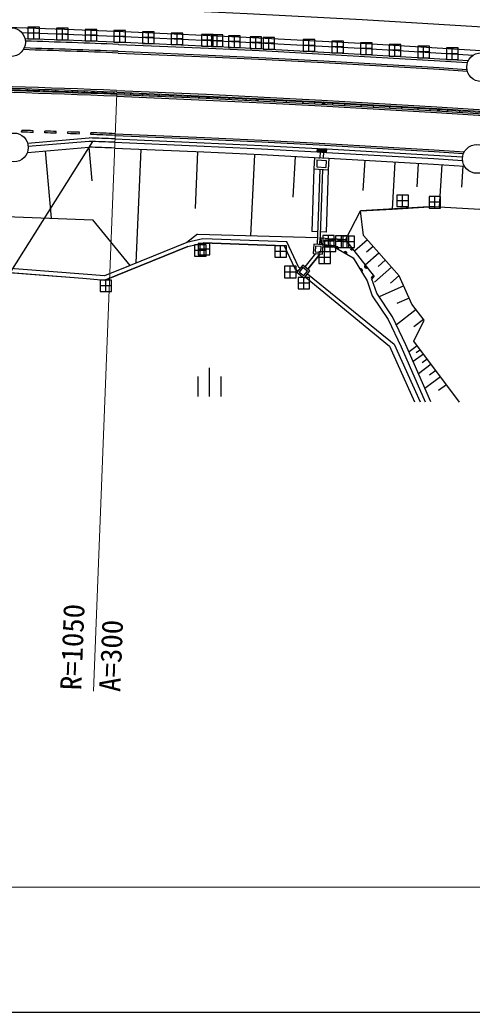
# Model space of a CAD drawing. Units: millimetres, scale not verified. Extents: x 40000 to 680000, y 20000 to 380000.
# Drawn here: x 97062 to 136253, y 205000 to 291036 of the extents above; entities that cross this region are included whole.
import ezdxf
from ezdxf.enums import TextEntityAlignment as Align

# ---------------------------------------------------------------- set-up
doc = ezdxf.new("R2010")
doc.units = ezdxf.units.MM
doc.header["$LTSCALE"] = 1000
doc.linetypes.add('CHAIN', pattern=[18.5, 12, -1.5, 3.5, -1.5])
for name, color, linetype, lineweight in [('M-BGD', 7, 'Continuous', 25), ('M-BMK', 2, 'CHAIN', 13), ('M-BMK-OTRS', 5, 'Continuous', 25), ('M-BMK-ROW', 30, 'Continuous', 25), ('M-STR-HTXT', 7, 'Continuous', 13), ('M-STR-STRC', 7, 'Continuous', 25), ('M-TTL-BAND', 7, 'Continuous', 25)]:
    doc.layers.add(name, color=color, linetype=linetype, lineweight=lineweight)
doc.styles.add('@ＭＳ ゴシック', font='')
doc.styles.get('@ＭＳ ゴシック').set_extended_font_data('@MS Gothic')

msp = doc.modelspace()

# ---------------------------------------------------------------- linework, layer by layer
at = {"layer": 'M-BGD'}
for p, q in [((97734, 280347), (103057, 280802)), ((103058, 280501), (97789, 280051)), ((97716, 279547), (103039, 280002)), ((99261, 279679), (99762, 273827)), ((103039, 280002), (103289, 277076)), ((107535, 279820), (107115, 269969)), ((122838, 279593), (122855, 279893)), ((122888, 279590), (122905, 279890)), ((122905, 279890), (123654, 279846)), ((122986, 279598), (123002, 279871)), ((122991, 279688), (123491, 279659)), ((123496, 279752), (122997, 279781)), ((123002, 279871), (123501, 279842)), ((123085, 279866), (123069, 279593)), ((123168, 279861), (123153, 279589)), ((123252, 279856), (123236, 279584)), ((123335, 279851), (123319, 279579)), ((123418, 279847), (123402, 279574)), ((123501, 279842), (123485, 279569)), ((123604, 279849), (123587, 279550)), ((123637, 279547), (123654, 279846)), ((112461, 279610), (112250, 274684)), ((117385, 279375), (117045, 272321)), ((120911, 279193), (120727, 275667)), ((122596, 279105), (122540, 278106)), ((122596, 279105), (123834, 279035)), ((122808, 278892), (122787, 278293)), ((122808, 278892), (123607, 278847)), ((122838, 279593), (123637, 279547)), ((122946, 279086), (123057, 279080)), ((123485, 279569), (122986, 279598)), ((123085, 279579), (123057, 279079)), ((123385, 279562), (123357, 279062)), ((123607, 278847), (123585, 278248)), ((123834, 279035), (123778, 278036)), ((126943, 278855), (126792, 276246)), ((122540, 278106), (122362, 272671)), ((122540, 278106), (123778, 278036)), ((122787, 278293), (123585, 278248)), ((123059, 278077), (122822, 271562)), ((123299, 278063), (123061, 271545)), ((123778, 278036), (123601, 272637)), ((129552, 278704), (129316, 274635)), ((131586, 278586), (131469, 276552)), ((133620, 278464), (133386, 274817)), ((135444, 278346), (135326, 276523)), ((132998, 274840), (126576, 274483)), ((126841, 272337), (126576, 274483)), ((93361, 274070), (103373, 273690)), ((106622, 269739), (103373, 273690)), ((112444, 272451), (111516, 271717)), ((112922, 272060), (111516, 271717)), ((112444, 272451), (122844, 272158)), ((120201, 271783), (112922, 272060)), ((122862, 272657), (122362, 272671)), ((123083, 272151), (123176, 272148)), ((123601, 272637), (123102, 272651)), ((123176, 272148), (124191, 272036)), ((123214, 271533), (123176, 272148)), ((125276, 271954), (124191, 272036)), ((125276, 271954), (127763, 268780)), ((127172, 271962), (126048, 270969)), ((129931, 268838), (126841, 272337)), ((111624, 271383), (104435, 268478)), ((111516, 271717), (106622, 269739)), ((111624, 271383), (112958, 271708)), ((119976, 271441), (112958, 271708)), ((119976, 271441), (120901, 269484)), ((121217, 269634), (120201, 271783)), ((124093, 271469), (123214, 271533)), ((124093, 271469), (125944, 270395)), ((127676, 271391), (127105, 270887)), ((122683, 270770), (121753, 269623)), ((123083, 270741), (122010, 269415)), ((125944, 270395), (127144, 268399)), ((128180, 270820), (126989, 269768)), ((128723, 270205), (128108, 269662)), ((91146, 269511), (102519, 268646)), ((102548, 268995), (91172, 269860)), ((106622, 269739), (104382, 268834)), ((120901, 269484), (121163, 269268)), ((121217, 269634), (121364, 269515)), ((129267, 269590), (127799, 268294)), ((102519, 268646), (104435, 268478)), ((104382, 268834), (102548, 268995)), ((121781, 268760), (129090, 262741)), ((121985, 269012), (129501, 262925)), ((127569, 268546), (127763, 268780)), ((127991, 267324), (127569, 268546)), ((129915, 268856), (129181, 268208)), ((131024, 266395), (129931, 268838)), ((127144, 268399), (127585, 267121)), ((130321, 267966), (128198, 267016)), ((127585, 267121), (128972, 265056)), ((129364, 265280), (127991, 267324)), ((130796, 266905), (129734, 266429)), ((131393, 265915), (129686, 264604)), ((132108, 264985), (131024, 266395)), ((128972, 265056), (130106, 262675)), ((130516, 262861), (129364, 265280)), ((132049, 265062), (131195, 264406)), ((131202, 263180), (132108, 264985)), ((129090, 262741), (131255, 257918)), ((129501, 262925), (131750, 257912)), ((130106, 262675), (132168, 257907)), ((132660, 257902), (130516, 262861)), ((131501, 262779), (130783, 262245)), ((135153, 257874), (131202, 263180)), ((131768, 262420), (131409, 262153)), ((132036, 262061), (131148, 261400)), ((132366, 261617), (131922, 261287)), ((113502, 258377), (113502, 260877)), ((132697, 261173), (131599, 260356)), ((112502, 258377), (112502, 260127)), ((114502, 258377), (114502, 260127)), ((133514, 260076), (132157, 259066)), ((133105, 260624), (132556, 260216)), ((134019, 259397), (133340, 258893))]:
    msp.add_line(p, q, dxfattribs=at)
for points in [[(86234, 292745), (86903, 292729), (91884, 292596), (96861, 292440), (101838, 292261), (106810, 292061), (116770, 291600), (126724, 291066), (136679, 290467), (146634, 289812), (156590, 289109), (166547, 288367), (176505, 287595), (186466, 286801), (201338, 285594)], [(86187, 290685), (86851, 290669), (91826, 290537), (96794, 290381), (101759, 290203), (106721, 290003), (116668, 289543), (126608, 289010), (136551, 288410), (146495, 287756), (156439, 287055), (166392, 286314), (175970, 285571)], [(97236, 289925), (101743, 289763), (106702, 289563), (116645, 289103), (126582, 288570), (136365, 287981)], [(105637, 288909), (113405, 288578), (118420, 288336), (123433, 288073), (133442, 287494), (135861, 287338)], [(105289, 280717), (113033, 280386), (118007, 280146), (122905, 279889)], [(105256, 279917), (113000, 279587), (117973, 279347), (122599, 279104)], [(105275, 280417), (113019, 280086), (117993, 279846), (122838, 279593)], [(123654, 279846), (132937, 279309), (135431, 279149)], [(123637, 279547), (132923, 279009), (135427, 278848)], [(123834, 279035), (132904, 278510), (135598, 278336)]]:
    msp.add_lwpolyline(points, dxfattribs=at)
for points in [[(122484, 270785), (123282, 270726), (123341, 271524), (122543, 271583)], [(122645, 270924), (123143, 270887), (123180, 271386), (122681, 271422)], [(121067, 269149), (121689, 268645), (122192, 269267), (121570, 269771)], [(121278, 269171), (121666, 268856), (121981, 269245), (121593, 269560)]]:
    msp.add_lwpolyline(points, close=True, dxfattribs=at)
for centre in [(103411, 284741), (113392, 284323), (123385, 283819), (133357, 283240)]:
    msp.add_circle(centre, 100, dxfattribs=at)
for centre, radius, start, end in [((64436, -764532), 1054247, 87.76106, 88.20061), ((64678, -757743), 1039253, 87.76051, 87.88367), ((64187, -771179), 1052399, 87.76166, 87.88328), ((64164, -771670), 1052389, 87.7614, 87.88302), ((124733, 271995), 150, 175.69079, 355.68672), ((124733, 271995), 75, 175.68799, 355.68749), ((124528, 271217), 150, 329.88578, 149.88578), ((124528, 271217), 75, 329.89417, 149.88232), ((125838, 271237), 150, 128.08254, 308.0885), ((125838, 271237), 75, 128.07985, 308.09119), ((125256, 270794), 150, 329.88115, 149.88968), ((125256, 270794), 75, 329.90436, 149.87401), ((126604, 269297), 150, 300.99626, 120.993), ((126604, 269297), 75, 300.97724, 120.997), ((127072, 269662), 150, 128.09074, 308.08269), ((127072, 269662), 75, 128.07239, 308.0891), ((127666, 268663), 150, 50.36801, 230.36236), ((127666, 268663), 75, 50.36806, 230.35787)]:
    msp.add_arc(centre, radius, start, end, dxfattribs=at)
at = {"layer": 'M-BMK'}
msp.add_lwpolyline([(105456, 284661), (113212, 284330), (118206, 284088), (123200, 283827), (133183, 283249), (143162, 282607), (153138, 281911), (163111, 281174), (173081, 280405), (190976, 278983)], dxfattribs=at)
msp.add_arc((64430, -764537), 1050000, 87.76075, 89.70482, dxfattribs=at)
at = {"layer": 'M-BMK-OTRS'}
for points in [[(97504, 289415), (101709, 289264), (106668, 289065), (116611, 288604), (126548, 288071), (135933, 287506)], [(91146, 269511), (102519, 268646), (104435, 268478), (111624, 271383), (112958, 271708), (119976, 271441), (120901, 269484), (121163, 269268), (121067, 269149), (121689, 268645), (121781, 268760), (122192, 269267), (122010, 269415), (123083, 270741), (123282, 270726), (123341, 271524), (123061, 271545), (123083, 272151), (123176, 272148), (124192, 272036), (125276, 271954), (126576, 274483), (129316, 274635), (132998, 274840), (133386, 274817), (137930, 274556)]]:
    msp.add_lwpolyline(points, dxfattribs=at)
at = {"layer": 'M-BMK-ROW'}
for p, q in [((98766, 290390), (97766, 290390)), ((97766, 290390), (97766, 289390)), ((98266, 289390), (98266, 290390)), ((98766, 289390), (98766, 290390)), ((101249, 290300), (100249, 290300)), ((100249, 290300), (100249, 289300)), ((100749, 289300), (100749, 290300)), ((101249, 289300), (101249, 290300)), ((103732, 290205), (102732, 290205)), ((102732, 290205), (102732, 289205)), ((103232, 289205), (103232, 290205)), ((103732, 289205), (103732, 290205)), ((106216, 290105), (105216, 290105)), ((105216, 290105), (105216, 289105)), ((105716, 289105), (105716, 290105)), ((106216, 289105), (106216, 290105)), ((108699, 289999), (107699, 289999)), ((107699, 289999), (107699, 288999)), ((108199, 288999), (108199, 289999)), ((108699, 288999), (108699, 289999)), ((98766, 289890), (97766, 289890)), ((97766, 289390), (98766, 289390)), ((101249, 289800), (100249, 289800)), ((100249, 289300), (101249, 289300)), ((103732, 289705), (102732, 289705)), ((102732, 289205), (103732, 289205)), ((106216, 289605), (105216, 289605)), ((105216, 289105), (106216, 289105)), ((108699, 289499), (107699, 289499)), ((111182, 289888), (110182, 289888)), ((110182, 289888), (110182, 288888)), ((111182, 289388), (110182, 289388)), ((110682, 288888), (110682, 289888)), ((111182, 288888), (111182, 289888)), ((113807, 289767), (112807, 289767)), ((112807, 289767), (112807, 288767)), ((113807, 289267), (112807, 289267)), ((113307, 288767), (113307, 289767)), ((114654, 289725), (113654, 289725)), ((113654, 289725), (113654, 288725)), ((114654, 289225), (113654, 289225)), ((113807, 288767), (113807, 289767)), ((114154, 288725), (114154, 289725)), ((114654, 288725), (114654, 289725)), ((116150, 289652), (115150, 289652)), ((115150, 289652), (115150, 288652)), ((116150, 289152), (115150, 289152)), ((115650, 288652), (115650, 289652)), ((116150, 288652), (116150, 289652)), ((118004, 289559), (117004, 289559)), ((117004, 289559), (117004, 288559)), ((117504, 288559), (117504, 289559)), ((118004, 288559), (118004, 289559)), ((119135, 289501), (118135, 289501)), ((118135, 289501), (118135, 288501)), ((118635, 288501), (118635, 289501)), ((119135, 288501), (119135, 289501)), ((122609, 289318), (121609, 289318)), ((121609, 289318), (121609, 288318)), ((122109, 288318), (122109, 289318)), ((122609, 288318), (122609, 289318)), ((125093, 289182), (124093, 289182)), ((124093, 289182), (124093, 288182)), ((124593, 288182), (124593, 289182)), ((125093, 288182), (125093, 289182)), ((107699, 288999), (108699, 288999)), ((110182, 288888), (111182, 288888)), ((112807, 288767), (113807, 288767)), ((113654, 288725), (114654, 288725)), ((115150, 288652), (116150, 288652)), ((118004, 289059), (117004, 289059)), ((117004, 288559), (118004, 288559)), ((119135, 289001), (118135, 289001)), ((118135, 288501), (119135, 288501)), ((122609, 288818), (121609, 288818)), ((121609, 288318), (122609, 288318)), ((125093, 288682), (124093, 288682)), ((127578, 289042), (126578, 289042)), ((126578, 289042), (126578, 288042)), ((127578, 288542), (126578, 288542)), ((127078, 288042), (127078, 289042)), ((127578, 288042), (127578, 289042)), ((130063, 288897), (129063, 288897)), ((129063, 288897), (129063, 287897)), ((130063, 288397), (129063, 288397)), ((129563, 287897), (129563, 288897)), ((130063, 287897), (130063, 288897)), ((132548, 288749), (131548, 288749)), ((131548, 288749), (131548, 287749)), ((132548, 288249), (131548, 288249)), ((132048, 287749), (132048, 288749)), ((132548, 287749), (132548, 288749)), ((135033, 288596), (134033, 288596)), ((134033, 288596), (134033, 287596)), ((134533, 287596), (134533, 288596)), ((135033, 287596), (135033, 288596)), ((124093, 288182), (125093, 288182)), ((126578, 288042), (127578, 288042)), ((129063, 287897), (130063, 287897)), ((131548, 287749), (132548, 287749)), ((135033, 288096), (134033, 288096)), ((134033, 287596), (135033, 287596)), ((130726, 275841), (129726, 275841)), ((129726, 275841), (129726, 274841)), ((130726, 275341), (129726, 275341)), ((130226, 274841), (130226, 275841)), ((130726, 274841), (130726, 275841)), ((133518, 275722), (132518, 275722)), ((132518, 275722), (132518, 274722)), ((133018, 274722), (133018, 275722)), ((133518, 274722), (133518, 275722)), ((129726, 274841), (130726, 274841)), ((133518, 275222), (132518, 275222)), ((132518, 274722), (133518, 274722)), ((124305, 272343), (123305, 272343)), ((123305, 272343), (123305, 271343)), ((124447, 271946), (123447, 271946)), ((123447, 271946), (123447, 270946)), ((123805, 271343), (123805, 272343)), ((123947, 270946), (123947, 271946)), ((124305, 271343), (124305, 272343)), ((125422, 272306), (124422, 272306)), ((124422, 272306), (124422, 271306)), ((124447, 270946), (124447, 271946)), ((124922, 271306), (124922, 272306)), ((126056, 272284), (125056, 272284)), ((125056, 272284), (125056, 271284)), ((125422, 271306), (125422, 272306)), ((125556, 271284), (125556, 272284)), ((126056, 271284), (126056, 272284)), ((113194, 271533), (112194, 271533)), ((112194, 271533), (112194, 270533)), ((113194, 271033), (112194, 271033)), ((113520, 271655), (112520, 271655)), ((112520, 271655), (112520, 270655)), ((113520, 271155), (112520, 271155)), ((112694, 270533), (112694, 271533)), ((113020, 270655), (113020, 271655)), ((113194, 270533), (113194, 271533)), ((113520, 270655), (113520, 271655)), ((120154, 271453), (119154, 271453)), ((119154, 271453), (119154, 270453)), ((119654, 270453), (119654, 271453)), ((120154, 270453), (120154, 271453)), ((124305, 271843), (123305, 271843)), ((123305, 271343), (124305, 271343)), ((124447, 271446), (123447, 271446)), ((125422, 271806), (124422, 271806)), ((124422, 271306), (125422, 271306)), ((126056, 271784), (125056, 271784)), ((125056, 271284), (126056, 271284)), ((112194, 270533), (113194, 270533)), ((112520, 270655), (113520, 270655)), ((120154, 270953), (119154, 270953)), ((119154, 270453), (120154, 270453)), ((123969, 270921), (122969, 270921)), ((122969, 270921), (122969, 269921)), ((123969, 270421), (122969, 270421)), ((123447, 270946), (124447, 270946)), ((123469, 269921), (123469, 270921)), ((123969, 269921), (123969, 270921)), ((120997, 269670), (119997, 269670)), ((119997, 269670), (119997, 268670)), ((120497, 268670), (120497, 269670)), ((120997, 268670), (120997, 269670)), ((122969, 269921), (123969, 269921)), ((105011, 268470), (104011, 268470)), ((104011, 268470), (104011, 267470)), ((104511, 267470), (104511, 268470)), ((105011, 267470), (105011, 268470)), ((120997, 269170), (119997, 269170)), ((119997, 268670), (120997, 268670)), ((122172, 268702), (121172, 268702)), ((121172, 268702), (121172, 267702)), ((121672, 267702), (121672, 268702)), ((122172, 267702), (122172, 268702)), ((105011, 267970), (104011, 267970)), ((122172, 268202), (121172, 268202)), ((121172, 267702), (122172, 267702)), ((104011, 267470), (105011, 267470))]:
    msp.add_line(p, q, dxfattribs=at)
at = {"layer": 'M-STR-HTXT'}
for p, q in [((105456, 284661), (103430, 232841)), ((298805, 215838), (68921, 215838))]:
    msp.add_line(p, q, dxfattribs=at)
at = {"layer": 'M-STR-STRC'}
for p, q in [((101623, 284706), (101626, 284906)), ((104208, 284611), (104213, 284811)), ((101630, 284706), (101623, 284706)), ((106680, 284511), (106684, 284711)), ((107681, 284668), (107676, 284468)), ((109144, 284406), (109149, 284605)), ((110149, 284563), (110144, 284363)), ((111613, 284300), (111618, 284500)), ((114197, 284184), (114203, 284384)), ((115211, 284336), (115205, 284136)), ((116664, 284065), (116680, 284265)), ((119132, 283942), (119138, 284142)), ((120145, 284089), (120141, 283889)), ((121599, 283813), (121605, 284013)), ((122604, 283961), (122598, 283761)), ((124181, 283672), (124189, 283872)), ((126647, 283530), (126655, 283730)), ((127668, 283671), (127664, 283471)), ((129113, 283387), (129121, 283587)), ((130140, 283528), (130132, 283328)), ((131579, 283244), (131587, 283444)), ((132586, 283386), (132578, 283186)), ((134159, 283088), (134169, 283288)), ((135167, 283224), (135157, 283024)), ((97216, 281301), (97220, 281451)), ((98215, 281270), (98220, 281419)), ((99214, 281237), (99219, 281386)), ((100214, 281203), (100219, 281353)), ((103344, 280488), (89651, 258709)), ((101213, 281169), (101218, 281318)), ((102212, 281133), (102217, 281282)), ((103211, 281096), (103216, 281246))]:
    msp.add_line(p, q, dxfattribs=at)
for points in [[(105588, 288310), (113378, 287978), (118389, 287736), (123399, 287474), (133404, 286895), (135807, 286740)], [(105593, 288160), (113371, 287828), (118382, 287586), (123392, 287324), (133396, 286745), (135840, 286588)], [(97686, 285038), (97687, 285038), (97684, 284838), (97683, 284838)], [(99154, 284791), (99157, 284990), (99161, 284990)], [(100157, 284957), (100157, 284957), (100152, 284757), (100133, 284758)], [(102626, 284870), (102623, 284670), (102594, 284671)], [(105449, 284913), (113230, 284581), (118224, 284340), (123217, 284079), (133201, 283501), (143180, 282859), (153156, 282163), (163129, 281426), (173099, 280657), (190996, 279235)], [(105212, 284772), (105207, 284573), (105194, 284573)], [(105453, 284763), (113219, 284432), (118213, 284191), (123207, 283929), (133190, 283351), (143169, 282709), (153145, 282014), (163118, 281276), (173088, 280508), (190984, 279086)], [(105459, 284563), (113205, 284232), (118199, 283991), (123192, 283730), (133175, 283152), (143155, 282509), (153131, 281814), (163103, 281077), (173074, 280308), (190968, 278886)], [(105464, 284413), (113194, 284083), (118188, 283842), (123181, 283580), (133165, 283002), (143144, 282360), (153120, 281664), (163093, 280927), (173063, 280159), (190956, 278737)], [(112617, 284457), (112612, 284258), (112317, 284270)], [(117677, 284217), (117673, 284017), (117478, 284026)], [(124729, 283841), (125205, 283814), (125179, 283615)], [(105307, 281166), (113053, 280836), (118030, 280595), (123007, 280335), (132969, 279758), (135579, 279590)], [(105318, 281016), (113044, 280686), (118021, 280446), (122998, 280185), (132960, 279608), (135509, 279444)]]:
    msp.add_lwpolyline(points, dxfattribs=at)
for centre in [(96293, 289105), (137042, 286931), (96541, 279973), (136670, 278980)]:
    msp.add_circle(centre, 1250, dxfattribs=at)
for centre, radius, start, end in [((64436, -764530), 1053495, 87.76106, 88.20922), ((64431, -764454), 1053568, 87.7612, 88.20487), ((64428, -764363), 1050078, 87.76121, 89.7374), ((64444, -764701), 1049916, 87.76091, 89.73834), ((64433, -764468), 1050032, 87.76113, 89.73768), ((64439, -764598), 1049963, 87.761, 89.70531), ((64436, -764531), 1046496, 88.15001, 88.20476), ((64436, -764531), 1046496, 88.04051, 88.09526), ((64442, -764636), 1046451, 88.15051, 88.20525), ((64442, -764636), 1046451, 88.04102, 88.09576), ((64442, -764636), 1046451, 87.93154, 87.98628), ((64436, -764531), 1046496, 87.93102, 87.98577), ((64442, -764636), 1046451, 87.76134, 87.8768), ((64436, -764531), 1046496, 87.76141, 87.87628)]:
    msp.add_arc(centre, radius, start, end, dxfattribs=at)
at = {"layer": 'M-TTL-BAND'}
msp.add_line((40000, 205000), (579000, 205000), dxfattribs=at)

# ---------------------------------------------------------------- texts
at = {"layer": 'M-STR-HTXT', "style": '@ＭＳ ゴシック'}
msp.add_text('R=1050', height=1833, rotation=87.761, dxfattribs=at).set_placement((102930, 232861), align=Align.BOTTOM_LEFT)
msp.add_text('A=300', height=1833, rotation=87.761, dxfattribs=at).set_placement((103930, 232822), align=Align.TOP_LEFT)

doc.saveas('drawing.dxf')
